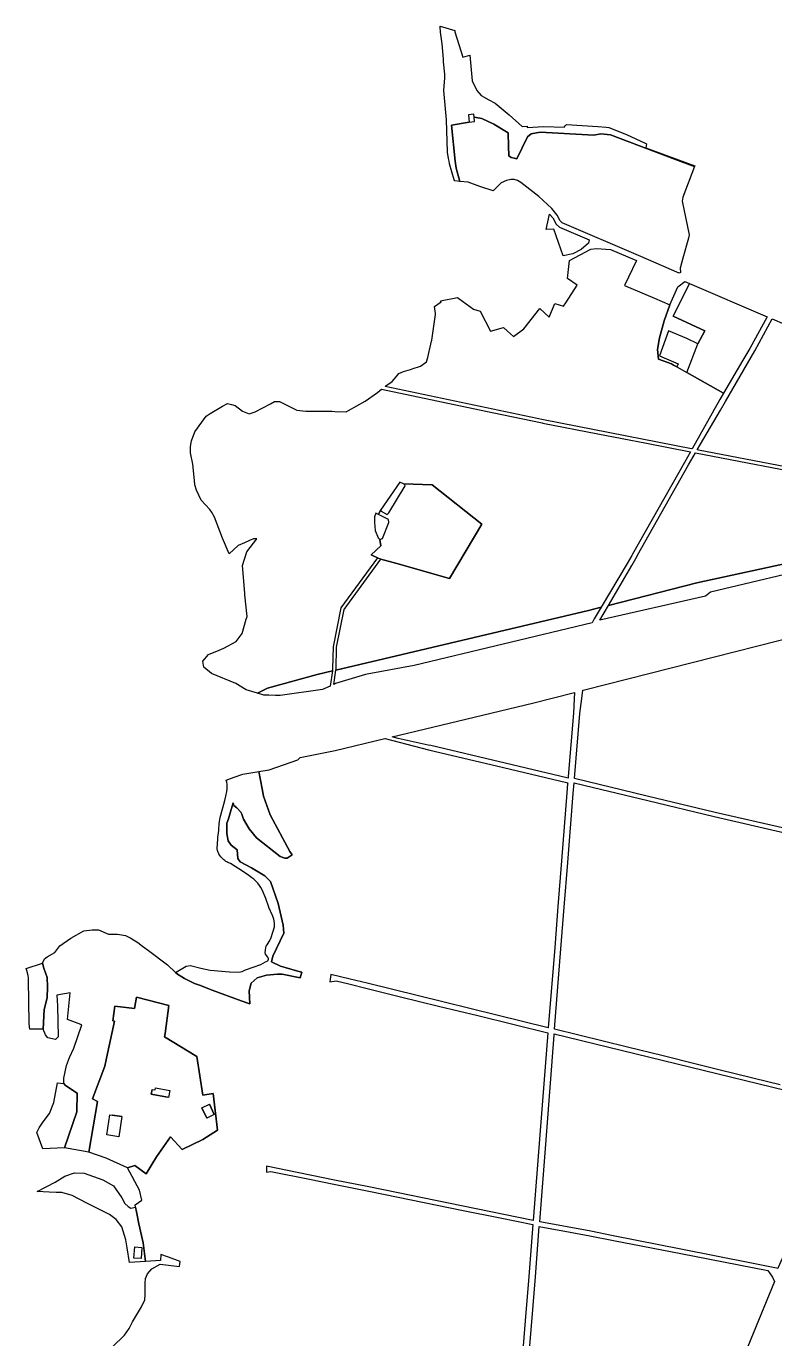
# Model space of a CAD drawing. Header units: millimetres. Extents: x 35444746 to 35449000, y 3482000 to 3488437.
# Drawn here: x 35444797 to 35445242, y 3485300 to 3486080 of the extents above; entities that cross this region are included whole.
import ezdxf

# ---------------------------------------------------------------- set-up
doc = ezdxf.new("R2010")
doc.units = ezdxf.units.MM
doc.layers.add('0203.02旱地整理', color=9, linetype='Continuous', true_color=0x808080)
doc.layers.add('0204.02水田整理', color=9, linetype='Continuous', true_color=0x808080)

msp = doc.modelspace()

# ---------------------------------------------------------------- linework, layer by layer
at = {"layer": '0203.02旱地整理', "color": 41}
for points in [[(35445043.445, 3486080.221), (35445052.221, 3486077.75), (35445052.257, 3486076.999), (35445057.029, 3486061.939), (35445061.143, 3486062.974), (35445062.584, 3486047.848), (35445065.176, 3486042.015), (35445067.791, 3486039), (35445072.39, 3486036.476), (35445076.066, 3486034.511), (35445084.45, 3486027.582), (35445092.12, 3486020.572), (35445095.083087, 3486020.819017), (35445095.231039, 3486020.054008), (35445105.130005, 3486020.663923), (35445117.122988, 3486020.271636), (35445117.801048, 3486021.006956), (35445118.500034, 3486021.764968), (35445137.140678, 3486020.678019), (35445142.073037, 3486020.214398), (35445143.691029, 3486020.062313), (35445154.233896, 3486015.902041), (35445165.379883, 3486010.755746), (35445166.042838, 3486010.449649), (35445165.704177, 3486008.045975), (35445194.859058, 3485997.298156), (35445194.679, 3485996.859), (35445193.353, 3485997.358), (35445183.437, 3486001.086), (35445144.663, 3486015.611), (35445138.923, 3486016.229), (35445134.802, 3486015.538), (35445102.824, 3486017.248), (35445097.542, 3486016.222), (35445095.42, 3486014.476), (35445089.002, 3486001.381), (35445087.413, 3486001.783), (35445085.684, 3486002.221), (35445084.282, 3486003.286), (35445084.009, 3486009.061), (35445083.82, 3486016.838), (35445075.342, 3486022.003), (35445068.15, 3486025.477), (35445067.078, 3486025.638), (35445063.662, 3486026.151), (35445063.46, 3486027.976), (35445060.247, 3486027.62), (35445060.725, 3486023.274), (35445050.131, 3486021.375), (35445052.441, 3486000), (35445052.889, 3485995.85), (35445055.208, 3485988.039), (35445052.115, 3485988.389), (35445051.872, 3485988.874), (35445049.111, 3485998.483), (35445048.762, 3486000), (35445048.397, 3486001.584), (35445047.907, 3486005.48), (35445047.194, 3486024.56), (35445045.688, 3486042.128), (35445045.816, 3486044.582), (35445046.197, 3486049.495), (35445046.259, 3486051.732), (35445045.521, 3486059.046), (35445045.362, 3486060.626), (35445044.571, 3486069.724), (35445043.743, 3486076.672), (35445043.449, 3486079.967)], [(35445043.445, 3486080.221), (35445052.221, 3486077.75), (35445052.257, 3486076.999), (35445057.029, 3486061.939), (35445061.143, 3486062.974), (35445062.584, 3486047.848), (35445065.176, 3486042.015), (35445067.791, 3486039), (35445072.39, 3486036.476), (35445076.066, 3486034.511), (35445084.45, 3486027.582), (35445092.12, 3486020.572), (35445095.083087, 3486020.819017), (35445095.231039, 3486020.054008), (35445105.130005, 3486020.663923), (35445117.122988, 3486020.271636), (35445117.801048, 3486021.006956), (35445118.500034, 3486021.764968), (35445137.140678, 3486020.678019), (35445142.073037, 3486020.214398), (35445143.691029, 3486020.062313), (35445154.233896, 3486015.902041), (35445165.379883, 3486010.755746), (35445166.042838, 3486010.449649), (35445165.704177, 3486008.045975), (35445194.859058, 3485997.298156), (35445194.679, 3485996.859), (35445193.353, 3485997.358), (35445183.437, 3486001.086), (35445144.663, 3486015.611), (35445138.923, 3486016.229), (35445134.802, 3486015.538), (35445102.824, 3486017.248), (35445097.542, 3486016.222), (35445095.42, 3486014.476), (35445089.002, 3486001.381), (35445087.413, 3486001.783), (35445085.684, 3486002.221), (35445084.282, 3486003.286), (35445084.009, 3486009.061), (35445083.82, 3486016.838), (35445075.342, 3486022.003), (35445068.15, 3486025.477), (35445067.078, 3486025.638), (35445063.662, 3486026.151), (35445063.46, 3486027.976), (35445060.247, 3486027.62), (35445060.725, 3486023.274), (35445050.131, 3486021.375), (35445052.441, 3486000), (35445052.889, 3485995.85), (35445055.208, 3485988.039), (35445052.115, 3485988.389), (35445051.872, 3485988.874), (35445049.111, 3485998.483), (35445048.762, 3486000), (35445048.397, 3486001.584), (35445047.907, 3486005.48), (35445047.194, 3486024.56), (35445045.688, 3486042.128), (35445045.816, 3486044.582), (35445046.197, 3486049.495), (35445046.259, 3486051.732), (35445045.521, 3486059.046), (35445045.362, 3486060.626), (35445044.571, 3486069.724), (35445043.743, 3486076.672), (35445043.449, 3486079.967)], [(35445108.503, 3485968.579), (35445110.369, 3485966.333), (35445112.328, 3485962.571), (35445114.364, 3485960.811), (35445131.946, 3485953.256), (35445131.729, 3485951.365), (35445127.2, 3485947.591), (35445122.258, 3485945.087), (35445116.48, 3485943.854), (35445111.084, 3485959.708), (35445106.564, 3485959.547)], [(35445108.503, 3485968.579), (35445110.369, 3485966.333), (35445112.328, 3485962.571), (35445114.364, 3485960.811), (35445131.946, 3485953.256), (35445131.729, 3485951.365), (35445127.2, 3485947.591), (35445122.258, 3485945.087), (35445116.48, 3485943.854), (35445111.084, 3485959.708), (35445106.564, 3485959.547)], [(35445188.787, 3485928.527), (35445191.615, 3485927.317), (35445182.043, 3485907.91), (35445200.827, 3485899.209), (35445196.556, 3485891.496), (35445190.138, 3485894.668), (35445179.203, 3485899.207), (35445173.781, 3485884.362), (35445184.836, 3485879.646), (35445184.072, 3485877.83), (35445182.183, 3485878.895), (35445180.868, 3485879.636), (35445173.153, 3485882.359), (35445172.629, 3485888.131), (35445173.801, 3485895.018), (35445176.682, 3485905.271), (35445179.98, 3485914.677), (35445184.692, 3485925.342)], [(35445188.787, 3485928.527), (35445191.615, 3485927.317), (35445182.043, 3485907.91), (35445200.827, 3485899.209), (35445196.556, 3485891.496), (35445190.138, 3485894.668), (35445179.203, 3485899.207), (35445173.781, 3485884.362), (35445184.836, 3485879.646), (35445184.072, 3485877.83), (35445182.183, 3485878.895), (35445180.868, 3485879.636), (35445173.153, 3485882.359), (35445172.629, 3485888.131), (35445173.801, 3485895.018), (35445176.682, 3485905.271), (35445179.98, 3485914.677), (35445184.692, 3485925.342)], [(35445021.762, 3485808.233), (35445038.752, 3485807.682), (35445068.245, 3485784.432), (35445049.019, 3485752.027), (35445017.745, 3485760.939), (35445008.271, 3485763.639), (35445006.993, 3485764.003), (35445006.302, 3485764.337), (35445002.411, 3485766.216), (35445008.285, 3485771.483), (35445007.606, 3485775.297), (35445009.196, 3485775.82), (35445012.938, 3485785.336), (35445012.68, 3485787.191), (35445006.793, 3485790.127), (35445008.112, 3485792.679), (35445008.463, 3485792.148), (35445012.074, 3485790.193), (35445013.048, 3485791.16), (35445022.726, 3485807.184), (35445022.552, 3485807.891)], [(35445021.762, 3485808.233), (35445038.752, 3485807.682), (35445068.245, 3485784.432), (35445049.019, 3485752.027), (35445017.745, 3485760.939), (35445008.271, 3485763.639), (35445006.993, 3485764.003), (35445006.302, 3485764.337), (35445002.411, 3485766.216), (35445008.285, 3485771.483), (35445007.606, 3485775.297), (35445009.196, 3485775.82), (35445012.938, 3485785.336), (35445012.68, 3485787.191), (35445006.793, 3485790.127), (35445008.112, 3485792.679), (35445008.463, 3485792.148), (35445012.074, 3485790.193), (35445013.048, 3485791.16), (35445022.726, 3485807.184), (35445022.552, 3485807.891)], [(35444935.736, 3485637.313), (35444937.773, 3485627.034), (35444938.491, 3485622.819), (35444942.525, 3485611.674), (35444954.117, 3485589.79), (35444955.516, 3485587.812), (35444952.529, 3485585.805), (35444951.12, 3485585.811), (35444948.446, 3485586.809), (35444934.365, 3485597.968), (35444930.016, 3485603.348), (35444926.514, 3485609.007), (35444925.54, 3485611.974), (35444925.101, 3485613.163), (35444922.55, 3485615.773), (35444920.862, 3485617.192), (35444920.491, 3485618.705), (35444918.913, 3485613.479), (35444917.763, 3485609.24), (35444916.761, 3485606.699), (35444916.752, 3485604.682), (35444916.733, 3485600.475), (35444917.421, 3485596.229), (35444919.248, 3485593.534), (35444922.771, 3485590.831), (35444923.225, 3485585.783), (35444924.632, 3485583.652), (35444931.416, 3485580.081), (35444939.328, 3485575.371), (35444942.571, 3485571.957), (35444947.187, 3485558.902), (35444950.104, 3485545.996), (35444950.649, 3485541.317), (35444944.072, 3485527.602), (35444943.179, 3485524.223), (35444948.574, 3485521.686), (35444951.276, 3485520.92), (35444958.192, 3485518.957), (35444961.266, 3485518.201), (35444960.225, 3485514.715), (35444949.604, 3485516.936), (35444946.776, 3485516.959), (35444940.291, 3485516.422), (35444934.745, 3485514.818), (35444931.078, 3485511.671), (35444929.881, 3485507.092), (35444930.32, 3485499.324), (35444925.26, 3485501.128), (35444908.031, 3485507.54), (35444900.431, 3485510.368), (35444897.487, 3485511.464), (35444891.488, 3485514.335), (35444889.975, 3485515.299), (35444887.373, 3485516.956), (35444886.196, 3485518.054), (35444892.48, 3485521.736), (35444895.039, 3485522.06), (35444901.283, 3485520.486), (35444906.764, 3485519.325), (35444918.176, 3485518.354), (35444923.696, 3485518.189), (35444924.784, 3485518.327), (35444925.782, 3485518.644), (35444927.781, 3485519.508), (35444936.826, 3485522.748), (35444939.718, 3485524.286), (35444940.628, 3485524.727), (35444941.003, 3485524.993), (35444941.162, 3485525.172), (35444941.272, 3485525.294), (35444941.541, 3485525.792), (35444941.543, 3485526.219), (35444941.048, 3485527.005), (35444939.578, 3485528.791), (35444939.387, 3485529.86), (35444939.642, 3485531.23), (35444939.845, 3485532.778), (35444940.116, 3485533.56), (35444940.583, 3485534.342), (35444941.892, 3485536.313), (35444942.898, 3485538.25), (35444944.271, 3485542.588), (35444944.995, 3485545.149), (35444945.077, 3485547.445), (35444944.659, 3485549.637), (35444943.868, 3485551.777), (35444941.712, 3485556.535), (35444941.646, 3485556.682), (35444939.781, 3485561.906), (35444937.685, 3485567.113), (35444936.961, 3485568.398), (35444936.076, 3485569.684), (35444935.067, 3485570.97), (35444933.915, 3485572.203), (35444932.726, 3485573.33), (35444931.537, 3485574.26), (35444929.674, 3485575.639), (35444926.557, 3485577.731), (35444918.794, 3485582.634), (35444917.219, 3485583.317), (35444916.622, 3485583.644), (35444916.049, 3485584.011), (35444915.405, 3485584.496), (35444914.928, 3485584.894), (35444914.469, 3485585.311), (35444914.027, 3485585.747), (35444913.134, 3485586.738), (35444912.484, 3485587.569), (35444911.899, 3485588.45), (35444911.66, 3485588.911), (35444911.293, 3485589.881), (35444911.168, 3485590.385), (35444911.041, 3485591.414), (35444911.039, 3485591.934), (35444911.248, 3485597.086), (35444911.35, 3485598.289), (35444911.492, 3485599.487), (35444911.925, 3485602.287), (35444912.002, 3485603.07), (35444912.086, 3485606.218), (35444912.264, 3485607.756), (35444912.728, 3485610.036), (35444915.495, 3485620.096), (35444916.112, 3485622.738), (35444916.642, 3485625.444), (35444916.754, 3485626.09), (35444916.844, 3485626.739), (35444916.964, 3485628.202), (35444916.974, 3485628.777), (35444916.943, 3485629.351), (35444916.873, 3485629.921), (35444916.623, 3485631.045), (35444916.284, 3485632.149), (35444921.144, 3485633.932), (35444926.226, 3485635.797)], [(35444935.736, 3485637.313), (35444937.773, 3485627.034), (35444938.491, 3485622.819), (35444942.525, 3485611.674), (35444954.117, 3485589.79), (35444955.516, 3485587.812), (35444952.529, 3485585.805), (35444951.12, 3485585.811), (35444948.446, 3485586.809), (35444934.365, 3485597.968), (35444930.016, 3485603.348), (35444926.514, 3485609.007), (35444925.54, 3485611.974), (35444925.101, 3485613.163), (35444922.55, 3485615.773), (35444920.862, 3485617.192), (35444920.491, 3485618.705), (35444918.913, 3485613.479), (35444917.763, 3485609.24), (35444916.761, 3485606.699), (35444916.752, 3485604.682), (35444916.733, 3485600.475), (35444917.421, 3485596.229), (35444919.248, 3485593.534), (35444922.771, 3485590.831), (35444923.225, 3485585.783), (35444924.632, 3485583.652), (35444931.416, 3485580.081), (35444939.328, 3485575.371), (35444942.571, 3485571.957), (35444947.187, 3485558.902), (35444950.104, 3485545.996), (35444950.649, 3485541.317), (35444944.072, 3485527.602), (35444943.179, 3485524.223), (35444948.574, 3485521.686), (35444951.276, 3485520.92), (35444958.192, 3485518.957), (35444961.266, 3485518.201), (35444960.225, 3485514.715), (35444949.604, 3485516.936), (35444946.776, 3485516.959), (35444940.291, 3485516.422), (35444934.745, 3485514.818), (35444931.078, 3485511.671), (35444929.881, 3485507.092), (35444930.32, 3485499.324), (35444925.26, 3485501.128), (35444908.031, 3485507.54), (35444900.431, 3485510.368), (35444897.487, 3485511.464), (35444891.488, 3485514.335), (35444889.975, 3485515.299), (35444887.373, 3485516.956), (35444886.196, 3485518.054), (35444892.48, 3485521.736), (35444895.039, 3485522.06), (35444901.283, 3485520.486), (35444906.764, 3485519.325), (35444918.176, 3485518.354), (35444923.696, 3485518.189), (35444924.784, 3485518.327), (35444925.782, 3485518.644), (35444927.781, 3485519.508), (35444936.826, 3485522.748), (35444939.718, 3485524.286), (35444940.628, 3485524.727), (35444941.003, 3485524.993), (35444941.162, 3485525.172), (35444941.272, 3485525.294), (35444941.541, 3485525.792), (35444941.543, 3485526.219), (35444941.048, 3485527.005), (35444939.578, 3485528.791), (35444939.387, 3485529.86), (35444939.642, 3485531.23), (35444939.845, 3485532.778), (35444940.116, 3485533.56), (35444940.583, 3485534.342), (35444941.892, 3485536.313), (35444942.898, 3485538.25), (35444944.271, 3485542.588), (35444944.995, 3485545.149), (35444945.077, 3485547.445), (35444944.659, 3485549.637), (35444943.868, 3485551.777), (35444941.712, 3485556.535), (35444941.646, 3485556.682), (35444939.781, 3485561.906), (35444937.685, 3485567.113), (35444936.961, 3485568.398), (35444936.076, 3485569.684), (35444935.067, 3485570.97), (35444933.915, 3485572.203), (35444932.726, 3485573.33), (35444931.537, 3485574.26), (35444929.674, 3485575.639), (35444926.557, 3485577.731), (35444918.794, 3485582.634), (35444917.219, 3485583.317), (35444916.622, 3485583.644), (35444916.049, 3485584.011), (35444915.405, 3485584.496), (35444914.928, 3485584.894), (35444914.469, 3485585.311), (35444914.027, 3485585.747), (35444913.134, 3485586.738), (35444912.484, 3485587.569), (35444911.899, 3485588.45), (35444911.66, 3485588.911), (35444911.293, 3485589.881), (35444911.168, 3485590.385), (35444911.041, 3485591.414), (35444911.039, 3485591.934), (35444911.248, 3485597.086), (35444911.35, 3485598.289), (35444911.492, 3485599.487), (35444911.925, 3485602.287), (35444912.002, 3485603.07), (35444912.086, 3485606.218), (35444912.264, 3485607.756), (35444912.728, 3485610.036), (35444915.495, 3485620.096), (35444916.112, 3485622.738), (35444916.642, 3485625.444), (35444916.754, 3485626.09), (35444916.844, 3485626.739), (35444916.964, 3485628.202), (35444916.974, 3485628.777), (35444916.943, 3485629.351), (35444916.873, 3485629.921), (35444916.623, 3485631.045), (35444916.284, 3485632.149), (35444921.144, 3485633.932), (35444926.226, 3485635.797)], [(35444807.18, 3485523.479), (35444807.877, 3485520.518), (35444809.865, 3485515.066), (35444810.197, 3485509.508), (35444809.965, 3485502.841), (35444808.193, 3485495.933), (35444807.61, 3485484.351), (35444799.593, 3485484.342), (35444799.41, 3485485.733), (35444799.285, 3485487.834), (35444798.831, 3485513.693), (35444798.769, 3485514.813), (35444798.622, 3485515.925), (35444798.391, 3485517.022), (35444797.749, 3485519.177), (35444797.478, 3485520.27)], [(35444807.18, 3485523.479), (35444807.877, 3485520.518), (35444809.865, 3485515.066), (35444810.197, 3485509.508), (35444809.965, 3485502.841), (35444808.193, 3485495.933), (35444807.61, 3485484.351), (35444799.593, 3485484.342), (35444799.41, 3485485.733), (35444799.285, 3485487.834), (35444798.831, 3485513.693), (35444798.769, 3485514.813), (35444798.622, 3485515.925), (35444798.391, 3485517.022), (35444797.749, 3485519.177), (35444797.478, 3485520.27)], [(35444834.673, 3485411.194), (35444839.897, 3485441.338), (35444836.794, 3485442.913), (35444844.224, 3485462.344), (35444845.238, 3485467.03), (35444848.402, 3485481.655), (35444850.021, 3485489.052), (35444848.847, 3485489.168), (35444850.165, 3485497.877), (35444861.749, 3485496.658), (35444862.93, 3485503.31), (35444882.249, 3485498.335), (35444879.963, 3485481.796), (35444879.666, 3485479.646), (35444898.802, 3485468.009), (35444902.404, 3485445.132), (35444908.621, 3485446.074), (35444911.214, 3485424.204), (35444902.376, 3485418.768), (35444890.216, 3485412.688), (35444883.24, 3485420.304), (35444874.984, 3485408.4), (35444868.712, 3485398.288), (35444861.928, 3485403.344), (35444857.719, 3485401.977), (35444845.023, 3485407.71)], [(35444834.673, 3485411.194), (35444839.897, 3485441.338), (35444836.794, 3485442.913), (35444844.224, 3485462.344), (35444845.238, 3485467.03), (35444848.402, 3485481.655), (35444850.021, 3485489.052), (35444848.847, 3485489.168), (35444850.165, 3485497.877), (35444861.749, 3485496.658), (35444862.93, 3485503.31), (35444882.249, 3485498.335), (35444879.963, 3485481.796), (35444879.666, 3485479.646), (35444898.802, 3485468.009), (35444902.404, 3485445.132), (35444908.621, 3485446.074), (35444911.214, 3485424.204), (35444902.376, 3485418.768), (35444890.216, 3485412.688), (35444883.24, 3485420.304), (35444874.984, 3485408.4), (35444868.712, 3485398.288), (35444861.928, 3485403.344), (35444857.719, 3485401.977), (35444845.023, 3485407.71)], [(35444819.822, 3485451.99), (35444820.656, 3485451.066), (35444824.401, 3485448.454), (35444827.819, 3485446.216), (35444827.463, 3485435.204), (35444820.308, 3485413.863), (35444807.288, 3485413.219), (35444803.843, 3485422.932), (35444805.202, 3485425.616), (35444807.456, 3485429.251), (35444811.383, 3485434.162), (35444813.787, 3485440.737), (35444816.122, 3485452.457)], [(35444819.822, 3485451.99), (35444820.656, 3485451.066), (35444824.401, 3485448.454), (35444827.819, 3485446.216), (35444827.463, 3485435.204), (35444820.308, 3485413.863), (35444807.288, 3485413.219), (35444803.843, 3485422.932), (35444805.202, 3485425.616), (35444807.456, 3485429.251), (35444811.383, 3485434.162), (35444813.787, 3485440.737), (35444816.122, 3485452.457)], [(35444882.032, 3485443.768), (35444871.758, 3485445.656), (35444872.277, 3485448.486), (35444874.108, 3485448.15), (35444874.328, 3485449.347), (35444882.772, 3485447.796)], [(35444882.032, 3485443.768), (35444871.758, 3485445.656), (35444872.277, 3485448.486), (35444874.108, 3485448.15), (35444874.328, 3485449.347), (35444882.772, 3485447.796)], [(35444901.836, 3485437.586), (35444906.29, 3485439.732), (35444909.24, 3485433.609), (35444904.787, 3485431.463)], [(35444901.836, 3485437.586), (35444906.29, 3485439.732), (35444909.24, 3485433.609), (35444904.787, 3485431.463)], [(35444847.244, 3485433.438), (35444854.235, 3485432.356), (35444852.422, 3485420.404), (35444845.385, 3485421.483)], [(35444847.244, 3485433.438), (35444854.235, 3485432.356), (35444852.422, 3485420.404), (35444845.385, 3485421.483)], [(35444849.388, 3485391.097), (35444854.204, 3485383.981), (35444856.082, 3485380.781), (35444858.084, 3485378.879), (35444859.735, 3485377.923), (35444862.44, 3485378.524), (35444862.987, 3485375.734), (35444864.34, 3485368.704), (35444866.879, 3485357.324), (35444867.229, 3485355.755), (35444868.288, 3485346.242), (35444858.778, 3485345.577), (35444857.488, 3485354.272), (35444856.652, 3485359.098), (35444854.293, 3485366.834), (35444850.869, 3485371.125), (35444846.964, 3485374.114), (35444833.579, 3485380.961), (35444824.695, 3485385.526), (35444818.53, 3485387.227), (35444815.325, 3485387.248), (35444811.088, 3485387.464), (35444803.896, 3485387.923), (35444814.648, 3485393.454), (35444820.454, 3485396.84), (35444826.254, 3485398.927), (35444831.926, 3485398.652), (35444843.02, 3485394.799)], [(35444849.388, 3485391.097), (35444854.204, 3485383.981), (35444856.082, 3485380.781), (35444858.084, 3485378.879), (35444859.735, 3485377.923), (35444862.44, 3485378.524), (35444862.987, 3485375.734), (35444864.34, 3485368.704), (35444866.879, 3485357.324), (35444867.229, 3485355.755), (35444868.288, 3485346.242), (35444858.778, 3485345.577), (35444857.488, 3485354.272), (35444856.652, 3485359.098), (35444854.293, 3485366.834), (35444850.869, 3485371.125), (35444846.964, 3485374.114), (35444833.579, 3485380.961), (35444824.695, 3485385.526), (35444818.53, 3485387.227), (35444815.325, 3485387.248), (35444811.088, 3485387.464), (35444803.896, 3485387.923), (35444814.648, 3485393.454), (35444820.454, 3485396.84), (35444826.254, 3485398.927), (35444831.926, 3485398.652), (35444843.02, 3485394.799)], [(35444866.189, 3485354.561), (35444865.687, 3485347.943), (35444861.489, 3485348.281), (35444862.055, 3485354.929)], [(35444866.189, 3485354.561), (35444865.687, 3485347.943), (35444861.489, 3485348.281), (35444862.055, 3485354.929)]]:
    msp.add_lwpolyline(points, close=True, dxfattribs=at)
at = {"layer": '0204.02水田整理', "color": 51}
for points in [[(35445063.662, 3486026.151), (35445067.078, 3486025.638), (35445068.15, 3486025.477), (35445075.342, 3486022.003), (35445083.82, 3486016.838), (35445084.009, 3486009.061), (35445084.282, 3486003.286), (35445085.684, 3486002.221), (35445087.413, 3486001.783), (35445089.002, 3486001.381), (35445095.42, 3486014.476), (35445097.542, 3486016.222), (35445102.824, 3486017.248), (35445134.802, 3486015.538), (35445138.923, 3486016.229), (35445144.663, 3486015.611), (35445183.437, 3486001.086), (35445193.353, 3485997.358), (35445194.679, 3485996.859), (35445187.652, 3485978.652), (35445187.291, 3485976.187), (35445191.445, 3485956.264), (35445191.085, 3485954.239), (35445187.782, 3485942.36), (35445186.174, 3485936.553), (35445186.321, 3485933.862), (35445185.52, 3485933.486), (35445161.402, 3485943.938), (35445116.01, 3485963.443), (35445114.779, 3485964.507), (35445112.939, 3485968.042), (35445109.778, 3485971.847), (35445102.114, 3485978.989), (35445091.41, 3485987.357), (35445089.472, 3485988.6), (35445087.411, 3485989.195), (35445085.558, 3485989.201), (35445082.819, 3485988.594), (35445079.812, 3485987.104), (35445074.887, 3485982.396), (35445067.11, 3485985.09), (35445060.094, 3485987.521), (35445055.208, 3485988.039), (35445052.889, 3485995.85), (35445052.441, 3486000), (35445050.131, 3486021.375), (35445060.725, 3486023.274), (35445063.942, 3486023.63)], [(35445160.218, 3485941.107), (35445153.06, 3485926.239), (35445170.782, 3485918.628), (35445179.98, 3485914.677), (35445176.682, 3485905.271), (35445173.801, 3485895.018), (35445172.629, 3485888.131), (35445173.153, 3485882.359), (35445180.868, 3485879.636), (35445182.183, 3485878.895), (35445184.072, 3485877.83), (35445190.03, 3485874.473), (35445211.932, 3485862.129), (35445209.754, 3485858.422), (35445193.246, 3485829.129), (35445192.92, 3485829.191), (35445104.883, 3485846.378), (35445010.749, 3485866.191), (35445011.268, 3485866.592), (35445014.964, 3485869.108), (35445017.391, 3485872), (35445018.932, 3485873.82), (35445021.639, 3485875.033), (35445025.828, 3485876.269), (35445026.846, 3485876.604), (35445031.833, 3485878.248), (35445035.331, 3485880.821), (35445036.148, 3485883.395), (35445038.321, 3485893.069), (35445038.452, 3485893.652), (35445040.756, 3485908.934), (35445040.655, 3485909.594), (35445040.023, 3485913.749), (35445044.143, 3485916.558), (35445043.68, 3485917.094), (35445053.796, 3485919.064), (35445054.56, 3485918.493), (35445063.22, 3485912.013), (35445067.197, 3485910.875), (35445073.46, 3485899.055), (35445081.057, 3485901.316), (35445083.523, 3485899.027), (35445086.996, 3485895.805), (35445093.12, 3485900.478), (35445102.643, 3485912.51), (35445108.354, 3485907.448), (35445111.644, 3485915.45), (35445116.84, 3485913.87), (35445118.084, 3485915.783), (35445124.946, 3485926.348), (35445119.203, 3485930.325), (35445120.401, 3485941.016), (35445133.016, 3485947.766), (35445136.329, 3485948.201), (35445144.771, 3485947.508)], [(35445191.615, 3485927.317), (35445237.84, 3485907.537), (35445227.572, 3485888.745), (35445223.442, 3485881.716), (35445211.932, 3485862.129), (35445190.03, 3485874.473), (35445196.556, 3485891.496), (35445200.827, 3485899.209), (35445182.043, 3485907.91)], [(35445273.426, 3485879.413), (35445265.261, 3485868.587), (35445270.255, 3485864.992), (35445285.6, 3485853.949), (35445294.602, 3485866.507), (35445289.096, 3485870.454), (35445288.187, 3485869.185), (35445276.717, 3485877.133), (35445283.306, 3485888.011), (35445322.765, 3485870.629), (35445295.054, 3485809.839), (35445294.841, 3485809.371), (35445248.81, 3485818.516), (35445196.968, 3485828.418), (35445196.304, 3485828.545), (35445210.079, 3485852.155), (35445213.009, 3485857.176), (35445230.474, 3485887.413), (35445240.712, 3485906.308), (35445262.852, 3485896.834), (35445268.119, 3485894.58), (35445279.574, 3485889.369)], [(35445273.426, 3485879.413), (35445276.717, 3485877.133), (35445283.306, 3485888.011), (35445322.765, 3485870.629), (35445295.054, 3485809.839), (35445294.841, 3485809.371), (35445248.81, 3485818.516), (35445196.968, 3485828.418), (35445196.304, 3485828.545), (35445210.079, 3485852.155), (35445213.009, 3485857.176), (35445230.474, 3485887.413), (35445240.712, 3485906.308), (35445262.852, 3485896.834), (35445268.119, 3485894.58), (35445279.574, 3485889.369)], [(35445008.671, 3485864.584), (35445074.306, 3485850.77), (35445104.04, 3485844.512), (35445104.486, 3485844.418), (35445137.102, 3485838.05), (35445166.062, 3485832.397), (35445192.211, 3485827.292), (35445188.651, 3485820.976), (35445157.839, 3485766.61), (35445157.372, 3485765.786), (35445154.655, 3485760.992), (35445139.173, 3485734.968), (35445131.649, 3485733.047), (35444981.494, 3485697.666), (35444981.577, 3485698.205), (35444981.917, 3485711.284), (35444986.372, 3485733.747), (35445008.271, 3485763.639), (35445017.745, 3485760.939), (35445049.019, 3485752.027), (35445068.245, 3485784.432), (35445038.752, 3485807.682), (35445021.762, 3485808.233), (35445019.469, 3485809.226), (35445008.112, 3485792.679), (35445006.793, 3485790.127), (35445005.193, 3485790.925), (35445004.391, 3485788.633), (35445004.378, 3485785.28), (35445004.891, 3485780.69), (35445006.727, 3485776.271), (35445007.606, 3485775.297), (35445008.285, 3485771.483), (35445002.411, 3485766.216), (35445006.302, 3485764.337), (35444984.497, 3485734.571), (35444979.922, 3485711.481), (35444979.581, 3485698.383), (35444979.395, 3485697.171), (35444970.412, 3485695.054), (35444940.89, 3485686.839), (35444934.946, 3485683.861), (35444928.088, 3485685.933), (35444922.034, 3485689.77), (35444907.659, 3485695.618), (35444902.955, 3485699.354), (35444902.406, 3485703.031), (35444905.814, 3485706.833), (35444912.086, 3485709.493), (35444914.927, 3485710.698), (35444922.333, 3485714.705), (35444925.762, 3485719.387), (35444928.251, 3485727.813), (35444928.748, 3485729.495), (35444927.395, 3485742.34), (35444927.31, 3485743.437), (35444926.062, 3485759.7), (35444928.497, 3485767.874), (35444934.468, 3485775.665), (35444932.585, 3485775.587), (35444930.199, 3485774.582), (35444927.164, 3485773.305), (35444923.442, 3485771.739), (35444918.12, 3485766.804), (35444914.074, 3485776.128), (35444909.459, 3485788.603), (35444908.634, 3485789.892), (35444907.893, 3485791.053), (35444906.648, 3485793.002), (35444901.436, 3485798.542), (35444898.632, 3485804.498), (35444897.722, 3485807.763), (35444897.464, 3485810.345), (35444896.504, 3485819.931), (35444895.12, 3485826.726), (35444895.13, 3485828.902), (35444895.137, 3485830.544), (35444895.718, 3485833.937), (35444897.58, 3485839.163), (35444904.432, 3485848.607), (35444906.795, 3485850.052), (35444914.065, 3485854.497), (35444917.078, 3485856.059), (35444919.56, 3485855.455), (35444921.666, 3485854.942), (35444926.051, 3485851.54), (35444929.91, 3485849.922), (35444933.442, 3485851.125), (35444942.652, 3485855.91), (35444945.114, 3485857.189), (35444947.93, 3485857.166), (35444958.275, 3485852.148), (35444963.552, 3485851.575), (35444966.017, 3485851.554), (35444979.045, 3485851.444), (35444982.739, 3485851.06), (35444987.522, 3485851.22), (35444987.565, 3485851.072), (35444989.089, 3485851.884), (35444998.806, 3485857.495), (35445006.153, 3485862.637)], [(35445275.418, 3485766.764), (35445196.021, 3485749.48), (35445143.524, 3485736.078), (35445157.383, 3485759.836), (35445160.487, 3485765.34), (35445160.797, 3485765.89), (35445191.112, 3485819.646), (35445195.235, 3485826.713), (35445220.904, 3485821.81), (35445245.684, 3485817.077), (35445248.428, 3485816.553), (35445269.919, 3485812.283), (35445293.989, 3485807.501)], [(35445275.418, 3485766.764), (35445272.403, 3485760.15), (35445204.22, 3485744.02), (35445201.168, 3485741.489), (35445138.439, 3485727.36), (35445143.524, 3485736.078), (35445196.021, 3485749.48)], [(35445139.173, 3485734.968), (35445135.05, 3485728.036), (35445133.899, 3485725.767), (35445027.991, 3485700.362), (35445000, 3485695.249), (35444999.077, 3485695.08), (35444981.177, 3485689.624), (35444980.198, 3485689.176), (35444981.494, 3485697.666), (35445131.649, 3485733.047)], [(35444979.395, 3485697.171), (35444978.023, 3485688.179), (35444973.569, 3485686.139), (35444948.36, 3485682.616), (35444945.619, 3485682.645), (35444941.686, 3485682.687), (35444938.728, 3485682.719), (35444934.946, 3485683.861), (35444940.89, 3485686.839), (35444970.412, 3485695.054)], [(35445123.397, 3485684.417), (35445123.194, 3485680.555), (35445122.749, 3485672.083), (35445119.578, 3485634.323), (35445119.501, 3485633.398), (35445118.763, 3485633.574), (35445037.977, 3485652.796), (35445036.437, 3485653.13), (35445018.607, 3485656.993), (35445014.966, 3485657.967), (35445098.364, 3485678.05), (35445122.581, 3485684.21)], [(35445281.028, 3485440.064), (35445279.608, 3485430.117), (35445265.929, 3485395.631), (35445261.673, 3485385.946), (35445250.661, 3485356.972), (35445244.445, 3485342.698), (35445244.18, 3485342.09), (35445243.352, 3485342.255), (35445228.594, 3485345.19), (35445186.463, 3485353.57), (35445146.282, 3485361.562), (35445133.014, 3485364.201), (35445102.62, 3485369.814), (35445106.586, 3485421.078), (35445111.203, 3485480.746), (35445111.267, 3485481.578)], [(35444871.758413, 3485445.656034), (35444872.277347, 3485448.485936), (35444872.277, 3485448.486), (35444871.758, 3485445.656), (35444881.447769, 3485443.875361)], [(35444904.787136, 3485431.463065), (35444901.836284, 3485437.586137), (35444901.836, 3485437.586), (35444904.787, 3485431.463)], [(35444906.28975, 3485439.73188), (35444909.24, 3485433.609), (35444906.29, 3485439.732)], [(35444848.713421, 3485433.210577), (35444854.234967, 3485432.355783), (35444854.235, 3485432.356)]]:
    msp.add_lwpolyline(points, close=True, dxfattribs=at)
for points in [[(35445248.683, 3485603.466), (35445206.823, 3485613.081), (35445166.591, 3485622.747), (35445123.261, 3485633.156), (35445126.508, 3485671.827), (35445127.652, 3485680.676), (35445128.297, 3485685.663), (35445129.253, 3485685.907), (35445257.326, 3485718.484)], [(35444848.832, 3485295.439), (35444855.793, 3485302.365), (35444858.606, 3485306.407), (35444860.662, 3485310.465), (35444866.007, 3485319.386), (35444867.238, 3485321.893), (35444867.91, 3485323.262), (35444868.159, 3485326.558), (35444868.176, 3485330.563), (35444868.069, 3485333.273), (35444868.317, 3485336.099), (35444869.482, 3485338.817), (35444872.043, 3485341.903), (35444877.105, 3485344.723), (35444888.508, 3485343.242), (35444888.775, 3485344.929), (35444888.991, 3485346.293), (35444881.973, 3485348.772), (35444877.482, 3485350.358), (35444877.249, 3485346.869), (35444868.288, 3485346.242), (35444867.229, 3485355.755), (35444866.879, 3485357.324), (35444864.34, 3485368.704), (35444862.987, 3485375.734), (35444862.44, 3485378.524), (35444862.155, 3485379.98), (35444866.12, 3485382.746), (35444864.706, 3485388.592), (35444857.719, 3485401.977), (35444861.928, 3485403.344), (35444868.712, 3485398.288), (35444874.984, 3485408.4), (35444883.24, 3485420.304), (35444890.216, 3485412.688), (35444902.376, 3485418.768), (35444911.214, 3485424.204), (35444908.621, 3485446.074), (35444902.404, 3485445.132), (35444898.802, 3485468.009), (35444879.666, 3485479.646), (35444879.963, 3485481.796), (35444882.249, 3485498.335), (35444862.93, 3485503.31), (35444861.749, 3485496.658), (35444850.165, 3485497.877), (35444848.847, 3485489.168), (35444850.021, 3485489.052), (35444848.402, 3485481.655), (35444845.238, 3485467.03), (35444844.224, 3485462.344), (35444836.794, 3485442.913), (35444839.897, 3485441.338), (35444834.673, 3485411.194), (35444820.308, 3485413.863), (35444827.463, 3485435.204), (35444827.819, 3485446.216), (35444824.401, 3485448.454), (35444820.656, 3485451.066), (35444819.822, 3485451.99), (35444819.863, 3485455.092), (35444821.313, 3485462.757), (35444823.146, 3485467.396), (35444825.669, 3485472.959), (35444830.607, 3485486.809), (35444829.865, 3485487.082), (35444822.009, 3485489.964), (35444823.647, 3485505.911), (35444815.6, 3485504.486), (35444815.959, 3485498.166), (35444816.408, 3485479.653), (35444814.946, 3485478.062), (35444810.28, 3485479.206), (35444808.933, 3485480.99), (35444807.61, 3485484.351), (35444808.193, 3485495.933), (35444809.965, 3485502.841), (35444810.197, 3485509.508), (35444809.865, 3485515.066), (35444807.877, 3485520.518), (35444807.18, 3485523.479), (35444808.255, 3485526.071), (35444809.916, 3485527.24), (35444814.421, 3485529.922), (35444817.395, 3485533.87), (35444823.905, 3485538.299), (35444831.644, 3485542.779), (35444836.607, 3485543.329), (35444840.505, 3485543.297), (35444846.28, 3485540.77), (35444851.705, 3485540.726), (35444856.42, 3485539.864), (35444859.716, 3485538.423), (35444863.797, 3485535.77), (35444866.611, 3485533.653), (35444870.154, 3485530.987), (35444881.386, 3485522.536), (35444886.196, 3485518.054), (35444887.373, 3485516.956), (35444889.975, 3485515.299), (35444891.488, 3485514.335), (35444897.487, 3485511.464), (35444900.431, 3485510.368), (35444908.031, 3485507.54), (35444925.26, 3485501.128), (35444930.32, 3485499.324), (35444929.881, 3485507.092), (35444931.078, 3485511.671), (35444934.745, 3485514.818), (35444940.291, 3485516.422), (35444946.776, 3485516.959), (35444949.604, 3485516.936), (35444960.225, 3485514.715), (35444961.266, 3485518.201), (35444958.192, 3485518.957), (35444951.276, 3485520.92), (35444948.574, 3485521.686), (35444943.179, 3485524.223), (35444944.072, 3485527.602), (35444950.649, 3485541.317), (35444950.104, 3485545.996), (35444947.187, 3485558.902), (35444942.571, 3485571.957), (35444939.328, 3485575.371), (35444931.416, 3485580.081), (35444924.632, 3485583.652), (35444923.225, 3485585.783), (35444922.771, 3485590.831), (35444919.248, 3485593.534), (35444917.421, 3485596.229), (35444916.733, 3485600.475), (35444916.752, 3485604.682), (35444916.761, 3485606.699), (35444917.763, 3485609.24), (35444918.913, 3485613.479), (35444920.491, 3485618.705), (35444920.862, 3485617.192), (35444922.55, 3485615.773), (35444925.101, 3485613.163), (35444925.54, 3485611.974), (35444926.514, 3485609.007), (35444930.016, 3485603.348), (35444934.365, 3485597.968), (35444948.446, 3485586.809), (35444951.12, 3485585.811), (35444952.529, 3485585.805), (35444955.516, 3485587.812), (35444954.117, 3485589.79), (35444942.525, 3485611.674), (35444938.491, 3485622.819), (35444937.773, 3485627.034), (35444935.736, 3485637.313), (35444941.853, 3485638.287), (35444958.838, 3485644.289), (35444960.273, 3485645.637), (35444980.977, 3485649.782), (35445010.672, 3485656.932), (35445010.799, 3485656.963), (35445031.922, 3485651.513), (35445037.341, 3485650.114), (35445076.988, 3485640.679), (35445118.645, 3485630.768), (35445119.268, 3485630.62), (35445119.227, 3485630.135), (35445118.766, 3485624.649), (35445115.604, 3485584.372), (35445113.465, 3485557.125), (35445111.534, 3485532.721), (35445107.759, 3485484.996), (35445000, 3485511.521), (35444989.984, 3485513.98), (35444978.435, 3485516.816), (35444978.155, 3485514.052), (35444977.993, 3485512.454), (35444981.654, 3485513.001), (35444989.144, 3485511.162), (35445000, 3485508.497), (35445019.988, 3485503.589), (35445042.563, 3485498.046), (35445065.784, 3485492.344), (35445107.382, 3485482.13), (35445102.706, 3485421.576), (35445098.772, 3485370.64), (35445056.106, 3485379.316), (35445010.714, 3485388.546), (35445000, 3485390.724), (35444980.658, 3485394.657), (35444952.657, 3485400.351), (35444940.252, 3485402.873), (35444940.2, 3485399.307), (35444942.842, 3485399.805), (35444965.845, 3485395.134), (35444980.239, 3485392.211), (35445000, 3485388.198), (35445010.775, 3485386.01), (35445056.221, 3485376.782), (35445079.198, 3485372.116), (35445098.638, 3485368.168), (35445096.239, 3485337.402), (35445094.051, 3485310.957), (35445088.943, 3485249.225)], [(35445245.447, 3485451.278), (35445238.3, 3485453.039), (35445209.98, 3485460.019), (35445195.621, 3485463.558), (35445176.091, 3485468.371), (35445154.755, 3485473.629), (35445111.482, 3485484.293), (35445115.25, 3485531.921), (35445117.221, 3485556.829), (35445119.298, 3485583.287), (35445122.521, 3485624.344), (35445123.056, 3485630.714), (35445134.604, 3485627.94), (35445166.823, 3485620.2), (35445206.258, 3485610.726), (35445248.343, 3485601.019)], [(35445092.796, 3485248.909), (35445097.879, 3485310.331), (35445100.093, 3485337.092), (35445102.404, 3485367.009), (35445120.785, 3485363.615), (35445132.506, 3485361.451), (35445146.44, 3485358.731), (35445186.41, 3485350.927), (35445238.13, 3485340.83), (35445241.082, 3485336.886), (35445242.127, 3485334.377), (35445226.35, 3485295.74)]]:
    msp.add_lwpolyline(points, dxfattribs=at)

doc.saveas('drawing.dxf')
